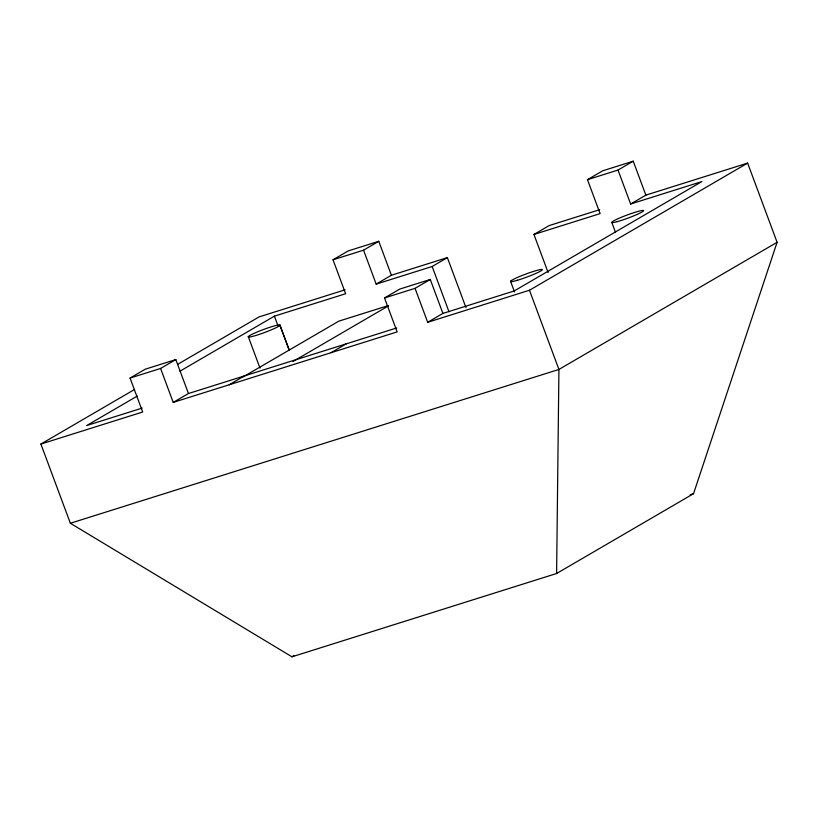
<?xml version="1.0" encoding="UTF-8"?>
<svg xmlns="http://www.w3.org/2000/svg" width="818" height="818" viewBox="0 0 818 818"><rect width="100%" height="100%" fill="white"/><g stroke="black" fill="none" stroke-linecap="round" stroke-linejoin="round"><path stroke-width="1.23" d="M556.608 573.5L558.929 369.45L529.471 290.247L747.642 163.099L777.1 242.302L693.531 493.694L556.608 573.5L291.965 656.813L70.358 523.264L40.9 444.051L134.561 389.47M40.9 444.051L142.69 412.006L130.062 378.059L145.277 369.194L175.819 359.583L188.447 393.53L173.222 402.395L160.594 368.448L175.819 359.583M179.97 371.188L274.388 316.157L345.636 293.734L333.018 259.787L348.233 250.911L378.775 241.3L391.393 275.247L376.178 284.122L363.55 250.175L378.775 241.3M177.537 364.429L259.071 316.903L345.104 289.817M137.158 396.137L86.657 425.564L142.209 408.08M229.204 384.777L244.429 375.902M376.178 284.122L432.16 266.494L447.374 257.619L465.984 307.65M243.273 376.832L338.785 321.167L388.468 305.533M173.222 402.395L397.149 331.904L384.521 297.956L399.746 289.081L430.278 279.47L442.906 313.417L427.681 322.292L415.053 288.345L430.278 279.47M548.111 272.568L533.939 234.449L600.105 213.621L587.477 179.674L602.692 170.809L633.234 161.187L645.862 195.134L630.637 204.009L618.009 170.062L633.234 161.187M293.069 361.454L388.581 305.789M330.983 352.732L346.208 343.857M533.939 234.449L549.164 225.584L599.686 209.674M777.1 242.302L558.929 369.45L70.358 523.264M291.965 656.813L293.999 655.627M333.018 259.787L363.55 250.175M587.477 179.674L618.009 170.062M391.393 275.247L447.374 257.619M645.862 195.134L747.642 163.099M630.637 204.009L701.885 181.576L514.154 290.983L442.906 313.417M130.062 378.059L160.594 368.448M384.521 297.956L415.053 288.345M188.447 393.53L396.73 327.957M427.681 322.292L529.471 290.247M690.136 494.767L693.531 493.694M611.833 222.486L615.381 232.015M510.555 281.28L514.532 291.995M432.16 266.494L448.99 311.76M279.991 325.298A16.974 1.595 -20.4 0 1 254.909 335.758A16.974 1.595 -20.4 0 1 257.517 331.863A16.974 1.595 -20.4 0 1 279.991 325.298L289.296 350.309M279.838 324.91L289.143 349.92M274.388 316.157L277.936 325.687M248.283 336.648L259.96 368.008M617.334 221.627A16.974 1.595 -20.4 0 0 643.357 211.064A16.974 1.595 -20.4 0 0 622.447 216.842A16.974 1.595 -20.4 0 0 617.334 221.627M517.63 280.196A16.974 1.595 -20.4 0 0 542.334 269.787A16.974 1.595 -20.4 0 0 519.369 276.617A16.974 1.595 -20.4 0 0 517.63 280.196"/></g></svg>
